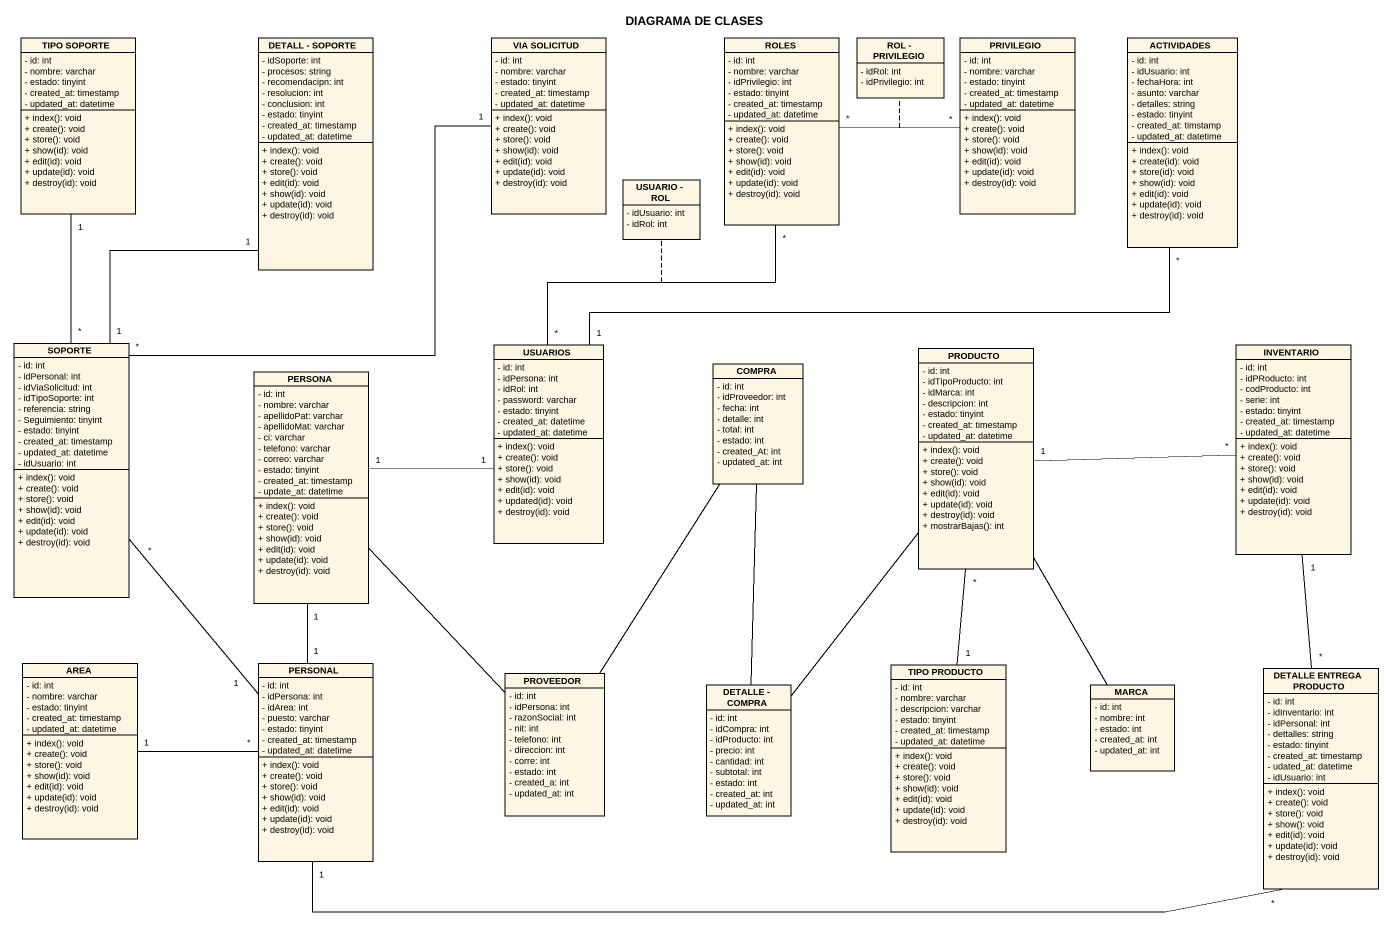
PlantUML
@startuml
title DIAGRAMA DE CLASES
hide circle
hide empty members
skinparam classAttributeIconSize 0
class "TIPO SOPORTE" as TIPO_SOPORTE {
  - id: int
  - nombre: varchar
  - estado: tinyint
  - created_at: timestamp
  - updated_at: datetime
  + index(): void
  + create(): void
  + store(): void
  + show(id): void
  + edit(id): void
  + update(id): void
  + destroy(id): void
}
class "DETALL - SOPORTE" as DETALL_SOPORTE {
  - idSoporte: int
  - procesos: string
  - recomendacipn: int
  - resolucion: int
  - conclusion: int
  - estado: tinyint
  - created_at: timestamp
  - updated_at: datetime
  + index(): void
  + create(): void
  + store(): void
  + edit(id): void
  + show(id): void
  + update(id): void
  + destroy(id): void
}
class "VIA SOLICITUD" as VIA_SOLICITUD {
  - id: int
  - nombre: varchar
  - estado: tinyint
  - created_at: timestamp
  - updated_at: datetime
  + index(): void
  + create(): void
  + store(): void
  + show(id): void
  + edit(id): void
  + update(id): void
  + destroy(id): void
}
class ROLES {
  - id: int
  - nombre: varchar
  - idPrivilegio: int
  - estado: tinyint
  - created_at: timestamp
  - updated_at: datetime
  + index(): void
  + create(): void
  + store(): void
  + show(id): void
  + edit(id): void
  + update(id): void
  + destroy(id): void
}
class "ROL - PRIVILEGIO" as ROL_PRIVILEGIO {
  - idRol: int
  - idPrivilegio: int
}
class PRIVILEGIO {
  - id: int
  - nombre: varchar
  - estado: tinyint
  - created_at: timestamp
  - updated_at: datetime
  + index(): void
  + create(): void
  + store(): void
  + show(id): void
  + edit(id): void
  + update(id): void
  + destroy(id): void
}
class ACTIVIDADES {
  - id: int
  - idUsuario: int
  - fechaHora: int
  - asunto: varchar
  - detalles: string
  - estado: tinyint
  - created_at: timstamp
  - updated_at: datetime
  + index(): void
  + create(id): void
  + store(id): void
  + show(id): void
  + edit(id): void
  + update(id): void
  + destroy(id): void
}
class "USUARIO - ROL" as USUARIO_ROL {
  - idUsuario: int
  - idRol: int
}
class SOPORTE {
  - id: int
  - idPersonal: int
  - idViaSolicitud: int
  - idTipoSoporte: int
  - referencia: string
  - Seguimiento: tinyint
  - estado: tinyint
  - created_at: timestamp
  - updated_at: datetime
  - idUsuario: int
  + index(): void
  + create(): void
  + store(): void
  + show(id): void
  + edit(id): void
  + update(id): void
  + destroy(id): void
}
class PERSONA {
  - id: int
  - nombre: varchar
  - apellidoPat: varchar
  - apellidoMat: varchar
  - ci: varchar
  - telefono: varchar
  - correo: varchar
  - estado: tinyint
  - created_at: timestamp
  - update_at: datetime
  + index(): void
  + create(): void
  + store(): void
  + show(id): void
  + edit(id): void
  + update(id): void
  + destroy(id): void
}
class USUARIOS {
  - id: int
  - idPersona: int
  - idRol: int
  - password: varchar
  - estado: tinyint
  - created_at: datetime
  - updated_at: datetime
  + index(): void
  + create(): void
  + store(): void
  + show(id): void
  + edit(id): void
  + updated(id): void
  + destroy(id): void
}
class COMPRA {
  - id: int
  - idProveedor: int
  - fecha: int
  - detalle: int
  - total: int
  - estado: int
  - created_At: int
  - updated_at: int
}
class PRODUCTO {
  - id: int
  - idTipoProducto: int
  - idMarca: int
  - descripcion: int
  - estado: tinyint
  - created_at: timestamp
  - updated_at: datetime
  + index(): void
  + create(): void
  + store(): void
  + show(id): void
  + edit(id): void
  + update(id): void
  + destroy(id): void
  + mostrarBajas(): int
}
class INVENTARIO {
  - id: int
  - idPRoducto: int
  - codProducto: int
  - serie: int
  - estado: tinyint
  - created_at: timestamp
  - updated_at: datetime
  + index(): void
  + create(): void
  + store(): void
  + show(id): void
  + edit(id): void
  + update(id): void
  + destroy(id): void
}
class AREA {
  - id: int
  - nombre: varchar
  - estado: tinyint
  - created_at: timestamp
  - updated_at: datetime
  + index(): void
  + create(): void
  + store(): void
  + show(id): void
  + edit(id): void
  + update(id): void
  + destroy(id): void
}
class PERSONAL {
  - id: int
  - idPersona: int
  - idArea: int
  - puesto: varchar
  - estado: tinyint
  - created_at: timestamp
  - updated_at: datetime
  + index(): void
  + create(): void
  + store(): void
  + show(id): void
  + edit(id): void
  + update(id): void
  + destroy(id): void
}
class PROVEEDOR {
  - id: int
  - idPersona: int
  - razonSocial: int
  - nit: int
  - telefono: int
  - direccion: int
  - corre: int
  - estado: int
  - created_a: int
  - updated_at: int
}
class "DETALLE - COMPRA" as DETALLE_COMPRA {
  - id: int
  - idCompra: int
  - idProducto: int
  - precio: int
  - cantidad: int
  - subtotal: int
  - estado: int
  - created_at: int
  - updated_at: int
}
class "TIPO PRODUCTO" as TIPO_PRODUCTO {
  - id: int
  - nombre: varchar
  - descripcion: varchar
  - estado: tinyint
  - created_at: timestamp
  - updated_at: datetime
  + index(): void
  + create(): void
  + store(): void
  + show(id): void
  + edit(id): void
  + update(id): void
  + destroy(id): void
}
class MARCA {
  - id: int
  - nombre: int
  - estado: int
  - created_at: int
  - updated_at: int
}
class "DETALLE ENTREGA PRODUCTO" as DETALLE_ENTREGA_PRODUCTO {
  - id: int
  - idInventario: int
  - idPersonal: int
  - dettalles: string
  - estado: tinyint
  - created_at: timestamp
  - udated_at: datetime
  - idUsuario: int
  + index(): void
  + create(): void
  + store(): void
  + show(): void
  + edit(id): void
  + update(id): void
  + destroy(id): void
}
ROLES "*" -right- "*" PRIVILEGIO
(ROLES, PRIVILEGIO) .. ROL_PRIVILEGIO
SOPORTE "*" -up- "1" TIPO_SOPORTE
SOPORTE "1" -up- "1" DETALL_SOPORTE
SOPORTE "*" -up- "1" VIA_SOLICITUD
PERSONA "1" -- "1" PERSONAL
PERSONA -- PROVEEDOR
USUARIOS "*" -up- "*" ROLES
(USUARIOS, ROLES) .. USUARIO_ROL
USUARIOS "1" -right- "*" ACTIVIDADES
USUARIOS "1" -left- "1" PERSONA
COMPRA -- DETALLE_COMPRA
PRODUCTO "1" -right- "*" INVENTARIO
PRODUCTO -- DETALLE_COMPRA
AREA "1" -right- "*" PERSONAL
PERSONAL "1" -up- "*" SOPORTE
PERSONAL "1" -right- "*" DETALLE_ENTREGA_PRODUCTO
PROVEEDOR -up- COMPRA
TIPO_PRODUCTO "1" -up- "*" PRODUCTO
MARCA -up- PRODUCTO
DETALLE_ENTREGA_PRODUCTO "*" -up- "1" INVENTARIO
@enduml
